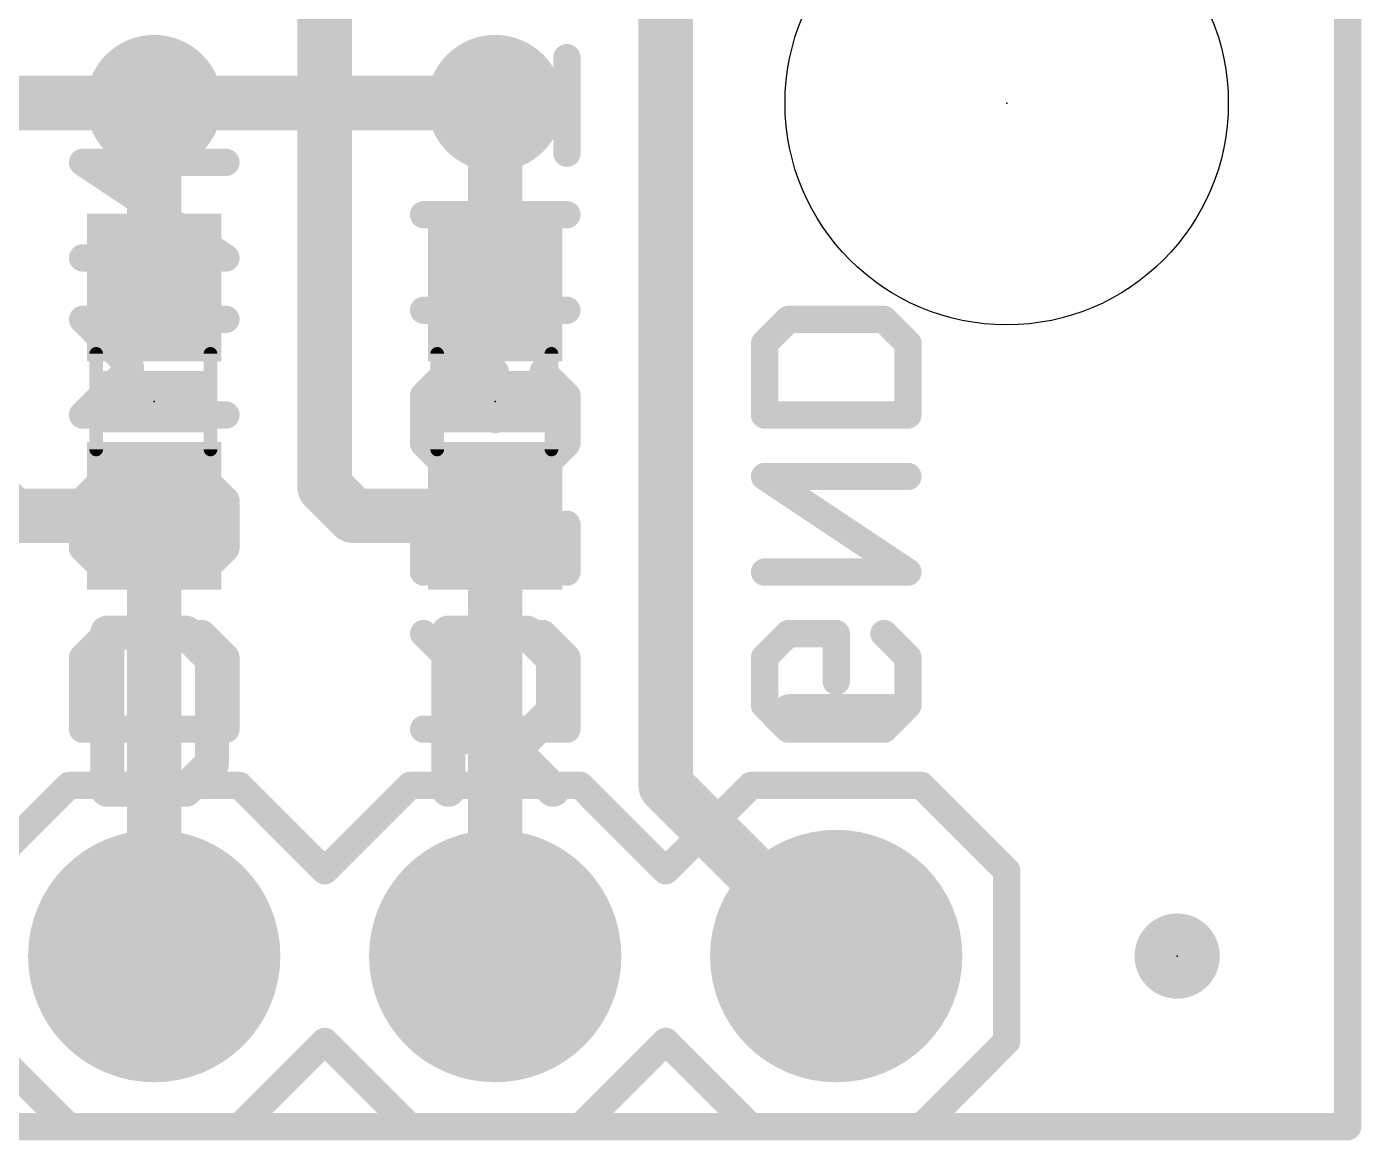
# Model space of a CAD drawing. Extents: x -19.1 to 23, y -12.7 to 20.4.
# Drawn here: x 13.02 to 22.96, y -0.1 to 8.19 of the extents above; entities that cross this region are included whole.
import ezdxf

# ---------------------------------------------------------------- set-up
doc = ezdxf.new("R2010")
doc.units = 0
for name, color, linetype in [('1', 12, 'CONTINUOUS'), ('16', 132, 'CONTINUOUS'), ('17', 110, 'CONTINUOUS'), ('18', 110, 'CONTINUOUS'), ('20', 53, 'CONTINUOUS'), ('21', 41, 'CONTINUOUS'), ('22', 40, 'CONTINUOUS'), ('23', 53, 'CONTINUOUS'), ('51', 53, 'CONTINUOUS')]:
    doc.layers.add(name, color=color, linetype=linetype)

# ---------------------------------------------------------------- blocks, each defined once
blk = doc.blocks.new('ROUNDP')
at = {"const_width": 0.5}
blk.add_lwpolyline([(0, -0.25, 1), (0, 0.25, 1), (0, -0.25)], format="xyb", dxfattribs=at)
blk = doc.blocks.new('PIE')
at = {"const_width": 0.5}
blk.add_lwpolyline([(0, -0.25, 1), (0, 0.25, 1), (0, -0.25)], format="xyb", dxfattribs=at)
blk = doc.blocks.new('RECT')
blk.add_solid([(-0.5, -0.5), (0.5, -0.5), (-0.5, 0.5), (0.5, 0.5)])
blk = doc.blocks.new('ROUNDV')
at = {"const_width": 0.5}
blk.add_lwpolyline([(0, -0.25, 1), (0, 0.25, 1), (0, -0.25)], format="xyb", dxfattribs=at)

msp = doc.modelspace()

# ---------------------------------------------------------------- linework, layer by layer
at = {"layer": '1', "const_width": 0.4064}
for points in [[(15.24, 4.7625), (15.24, 10.8699)], [(17.78, 10.795), (17.78, 2.54)], [(13.97, 7.62), (13.97, 6.2475)], [(16.51, 7.62), (16.51, 6.2475)], [(12.915, 4.5475), (12.7, 4.7625)], [(15.455, 4.5475), (15.24, 4.7625)], [(13.97, 4.5475), (12.915, 4.5475)], [(13.97, 1.27), (13.97, 4.5475)], [(16.51, 4.5475), (15.455, 4.5475)], [(16.51, 1.27), (16.51, 4.5475)], [(17.78, 2.54), (19.05, 1.27)]]:
    msp.add_lwpolyline(points, dxfattribs=at)
at = {"layer": '1', "const_width": 0.2032}
for points in [[(14.0716, 7.62, 1), (13.8684, 7.62)], [(16.6116, 7.62, 1), (16.4084, 7.62)], [(13.8684, 6.2475, 1), (14.0716, 6.2475)], [(16.4084, 6.2475, 1), (16.6116, 6.2475)], [(15.3118, 4.8343, 1), (15.1682, 4.6907)], [(15.1384, 4.7625, 1), (15.3416, 4.7625)], [(12.8432, 4.4757, 1), (12.9868, 4.6193)], [(14.0716, 4.5475, 1), (13.8684, 4.5475)], [(13.97, 4.4459, 1), (13.97, 4.6491)], [(15.455, 4.6491, 1), (15.455, 4.4459)], [(15.3832, 4.4757, 1), (15.5268, 4.6193)], [(16.6116, 4.5475, 1), (16.4084, 4.5475)], [(16.51, 4.4459, 1), (16.51, 4.6491)], [(17.8518, 2.6118, 1), (17.7082, 2.4682)], [(17.6784, 2.54, 1), (17.8816, 2.54)], [(18.9782, 1.1982, 1), (19.1218, 1.3418)], [(13.8684, 1.27, 1), (14.0716, 1.27)], [(16.4084, 1.27, 1), (16.6116, 1.27)]]:
    msp.add_lwpolyline(points, format="xyb", dxfattribs=at)
at = {"layer": '16', "const_width": 0.4064}
for points in [[(11.43, 7.62), (13.97, 7.62)], [(13.97, 7.62), (16.51, 7.62)]]:
    msp.add_lwpolyline(points, dxfattribs=at)
at = {"layer": '16', "const_width": 0.2032}
for points in [[(13.97, 7.7216, 1), (13.97, 7.5184)], [(13.97, 7.5184, 1), (13.97, 7.7216)], [(16.51, 7.5184, 1), (16.51, 7.7216)]]:
    msp.add_lwpolyline(points, format="xyb", dxfattribs=at)
at = {"layer": '20', "const_width": 0.2032}
for points in [[(22.86, 0), (22.86, 20.32)], [(0, 0), (22.86, 0)]]:
    msp.add_lwpolyline(points, dxfattribs=at)
at = {"layer": '20', "const_width": 0.1016}
for points in [[(22.86, -0.0508, 1), (22.86, 0.0508)], [(22.8092, 0, 1), (22.9108, 0)]]:
    msp.add_lwpolyline(points, format="xyb", dxfattribs=at)
at = {"layer": '20'}
msp.add_circle((20.32, 7.62), 1.651, dxfattribs=at)
at = {"layer": '21', "const_width": 0.254}
for points in [[(13.6208, 3.6777), (13.6208, 2.5083)], [(14.2055, 3.6777), (13.6208, 3.6777)], [(14.4004, 3.4828), (14.2055, 3.6777)], [(16.1608, 2.5083), (16.1608, 3.6777)], [(16.1608, 3.6777), (16.7455, 3.6777)], [(16.7455, 3.6777), (16.9404, 3.4828)], [(14.4004, 2.7032), (14.4004, 3.4828)], [(16.9404, 3.4828), (16.9404, 3.093)], [(16.9404, 3.093), (16.7455, 2.8981)], [(18.7008, 3.093), (19.4804, 3.093)], [(16.7455, 2.8981), (16.1608, 2.8981)], [(16.5506, 2.8981), (16.9404, 2.5083)], [(14.2055, 2.5083), (14.4004, 2.7032)], [(13.6208, 2.5083), (14.2055, 2.5083)]]:
    msp.add_lwpolyline(points, dxfattribs=at)
at = {"layer": '21', "const_width": 0.127}
for points in [[(13.6843, 3.6777, 1), (13.5573, 3.6777)], [(13.6208, 3.7412, 1), (13.6208, 3.6142)], [(14.2504, 3.7226, 1), (14.1606, 3.6328)], [(14.2055, 3.6142, 1), (14.2055, 3.7412)], [(16.2243, 3.6777, 1), (16.0973, 3.6777)], [(16.1608, 3.7412, 1), (16.1608, 3.6142)], [(16.7904, 3.7226, 1), (16.7006, 3.6328)], [(16.7455, 3.6142, 1), (16.7455, 3.7412)], [(14.4639, 3.4828, 1), (14.3369, 3.4828)], [(14.3555, 3.4379, 1), (14.4453, 3.5277)], [(17.0039, 3.4828, 1), (16.8769, 3.4828)], [(16.8955, 3.4379, 1), (16.9853, 3.5277)], [(16.9853, 3.0481, 1), (16.8955, 3.1379)], [(18.7008, 3.1565, 1), (18.7008, 3.0295)], [(19.4804, 3.0295, 1), (19.4804, 3.1565)], [(16.8769, 3.093, 1), (17.0039, 3.093)], [(16.1608, 2.9616, 1), (16.1608, 2.8346)], [(16.5955, 2.943, 1), (16.5057, 2.8532)], [(16.7006, 2.943, 1), (16.7904, 2.8532)], [(16.7455, 2.8346, 1), (16.7455, 2.9616)], [(14.4453, 2.6583, 1), (14.3555, 2.7481)], [(14.3369, 2.7032, 1), (14.4639, 2.7032)], [(13.6208, 2.5718, 1), (13.6208, 2.4448)], [(14.1606, 2.5532, 1), (14.2504, 2.4634)], [(14.2055, 2.4448, 1), (14.2055, 2.5718)], [(16.8955, 2.4634, 1), (16.9853, 2.5532)], [(13.5573, 2.5083, 1), (13.6843, 2.5083)], [(16.0973, 2.5083, 1), (16.2243, 2.5083)]]:
    msp.add_lwpolyline(points, format="xyb", dxfattribs=at)
at = {"layer": '22', "const_width": 0.2032}
for points in [[(17.0443, 7.2469), (17.0443, 7.9587)], [(15.9766, 7.6028), (17.0443, 7.6028)], [(14.5043, 6.4673), (13.4366, 7.1791)], [(13.4366, 7.1791), (14.5043, 7.1791)], [(17.0443, 6.7893), (15.9766, 6.7893)], [(16.5105, 6.0775), (16.5105, 6.7893)], [(13.4366, 6.4673), (14.5043, 6.4673)], [(15.9766, 6.0775), (17.0443, 6.0775)], [(13.7925, 5.6538), (13.4366, 6.0097)], [(13.4366, 6.0097), (14.5043, 6.0097)], [(18.5166, 5.8318), (18.6945, 6.0097)], [(18.6945, 6.0097), (19.4064, 6.0097)], [(19.4064, 6.0097), (19.5843, 5.8318)], [(18.5166, 5.2979), (18.5166, 5.8318)], [(19.5843, 5.8318), (19.5843, 5.2979)], [(13.4366, 5.2979), (13.7925, 5.6538)], [(15.9766, 5.442), (16.1546, 5.6199)], [(16.1546, 5.6199), (16.5105, 5.6199)], [(16.5105, 5.6199), (16.5105, 5.264)], [(16.8664, 5.6199), (17.0443, 5.442)], [(15.9766, 5.086), (15.9766, 5.442)], [(17.0443, 5.442), (17.0443, 5.086)], [(14.5043, 5.2979), (13.4366, 5.2979)], [(19.5843, 5.2979), (18.5166, 5.2979)], [(16.1546, 4.9081), (15.9766, 5.086)], [(17.0443, 5.086), (16.8664, 4.9081)], [(16.8664, 4.9081), (16.1546, 4.9081)], [(13.4366, 4.6624), (13.6146, 4.8403)], [(13.6146, 4.8403), (14.3264, 4.8403)], [(14.3264, 4.8403), (14.5043, 4.6624)], [(19.5843, 4.1285), (18.5166, 4.8403)], [(18.5166, 4.8403), (19.5843, 4.8403)], [(13.4366, 4.3064), (13.4366, 4.6624)], [(14.5043, 4.6624), (14.5043, 4.3064)], [(15.9766, 4.1285), (15.9766, 4.4844)], [(17.0443, 4.1285), (17.0443, 4.4844)], [(13.6146, 4.1285), (13.4366, 4.3064)], [(14.5043, 4.3064), (14.3264, 4.1285)], [(15.9766, 4.3064), (17.0443, 4.3064)], [(14.3264, 4.1285), (13.6146, 4.1285)], [(18.5166, 4.1285), (19.5843, 4.1285)], [(13.4366, 3.493), (13.6146, 3.6709)], [(13.6146, 3.6709), (14.3264, 3.6709)], [(14.3264, 3.6709), (14.5043, 3.493)], [(16.3325, 3.315), (15.9766, 3.6709)], [(16.5105, 3.6709), (16.3325, 3.493)], [(16.8664, 3.6709), (16.5105, 3.6709)], [(17.0443, 3.493), (16.8664, 3.6709)], [(18.5166, 3.493), (18.6945, 3.6709)], [(18.6945, 3.6709), (19.0505, 3.6709)], [(19.0505, 3.6709), (19.0505, 3.315)], [(19.4064, 3.6709), (19.5843, 3.493)], [(13.4366, 2.9591), (13.4366, 3.493)], [(14.5043, 3.493), (14.5043, 2.9591)], [(16.3325, 3.493), (16.3325, 2.9591)], [(17.0443, 2.9591), (17.0443, 3.493)], [(18.5166, 3.1371), (18.5166, 3.493)], [(19.5843, 3.493), (19.5843, 3.1371)], [(18.6945, 2.9591), (18.5166, 3.1371)], [(19.5843, 3.1371), (19.4064, 2.9591)], [(14.5043, 2.9591), (13.4366, 2.9591)], [(15.9766, 2.9591), (17.0443, 2.9591)], [(19.4064, 2.9591), (18.6945, 2.9591)], [(13.335, 2.54), (12.7, 1.905)], [(14.605, 2.54), (13.335, 2.54)], [(15.24, 1.905), (14.605, 2.54)], [(15.875, 2.54), (15.24, 1.905)], [(17.145, 2.54), (15.875, 2.54)], [(17.78, 1.905), (17.145, 2.54)], [(17.78, 1.905), (18.415, 2.54)], [(19.685, 2.54), (18.415, 2.54)], [(20.32, 1.905), (19.685, 2.54)], [(20.32, 0.635), (20.32, 1.905)], [(12.7, 0.635), (13.335, 0)], [(14.605, 0), (15.24, 0.635)], [(15.24, 0.635), (15.875, 0)], [(17.145, 0), (17.78, 0.635)], [(18.415, 0), (17.78, 0.635)], [(19.685, 0), (20.32, 0.635)], [(13.335, 0), (14.605, 0)], [(15.875, 0), (17.145, 0)], [(18.415, 0), (19.685, 0)]]:
    msp.add_lwpolyline(points, dxfattribs=at)
at = {"layer": '22', "const_width": 0.1016}
for points in [[(17.0951, 7.9587, 1), (16.9935, 7.9587)], [(15.9766, 7.6536, 1), (15.9766, 7.552)], [(17.0443, 7.552, 1), (17.0443, 7.6536)], [(13.4648, 7.2214, 1), (13.4084, 7.1368)], [(13.4366, 7.2299, 1), (13.4366, 7.1283)], [(14.5043, 7.1283, 1), (14.5043, 7.2299)], [(16.9935, 7.2469, 1), (17.0951, 7.2469)], [(15.9766, 6.8401, 1), (15.9766, 6.7385)], [(16.5613, 6.7893, 1), (16.4597, 6.7893)], [(17.0443, 6.7385, 1), (17.0443, 6.8401)], [(13.4366, 6.5181, 1), (13.4366, 6.4165)], [(14.5043, 6.4165, 1), (14.5043, 6.5181)], [(14.4761, 6.425, 1), (14.5325, 6.5096)], [(15.9766, 6.1283, 1), (15.9766, 6.0267)], [(17.0443, 6.0267, 1), (17.0443, 6.1283)], [(13.4725, 6.0456, 1), (13.4007, 5.9738)], [(13.4366, 6.0605, 1), (13.4366, 5.9589)], [(14.5043, 5.9589, 1), (14.5043, 6.0605)], [(16.4597, 6.0775, 1), (16.5613, 6.0775)], [(18.6945, 6.0605, 1), (18.6945, 5.9589)], [(18.7305, 5.9738, 1), (18.6586, 6.0456)], [(19.4423, 6.0456, 1), (19.3704, 5.9738)], [(19.4064, 5.9589, 1), (19.4064, 6.0605)], [(18.5674, 5.8318, 1), (18.4658, 5.8318)], [(18.4807, 5.8677, 1), (18.5525, 5.7958)], [(19.6351, 5.8318, 1), (19.5335, 5.8318)], [(19.5484, 5.7958, 1), (19.6202, 5.8677)], [(13.8284, 5.6179, 1), (13.7566, 5.6897)], [(13.7566, 5.6179, 1), (13.8284, 5.6897)], [(16.1546, 5.6707, 1), (16.1546, 5.5691)], [(16.1905, 5.584, 1), (16.1186, 5.6558)], [(16.5613, 5.6199, 1), (16.4597, 5.6199)], [(16.5105, 5.5691, 1), (16.5105, 5.6707)], [(16.9023, 5.6558, 1), (16.8304, 5.584)], [(16.0274, 5.442, 1), (15.9258, 5.442)], [(15.9407, 5.4779, 1), (16.0125, 5.406)], [(17.0951, 5.442, 1), (16.9935, 5.442)], [(17.0084, 5.406, 1), (17.0802, 5.4779)], [(13.4366, 5.3487, 1), (13.4366, 5.2471)], [(13.4007, 5.3338, 1), (13.4725, 5.262)], [(14.5043, 5.2471, 1), (14.5043, 5.3487)], [(18.5166, 5.3487, 1), (18.5166, 5.2471)], [(19.5843, 5.2471, 1), (19.5843, 5.3487)], [(16.4597, 5.264, 1), (16.5613, 5.264)], [(18.4658, 5.2979, 1), (18.5674, 5.2979)], [(19.5335, 5.2979, 1), (19.6351, 5.2979)], [(16.0125, 5.122, 1), (15.9407, 5.0501)], [(17.0802, 5.0501, 1), (17.0084, 5.122)], [(15.9258, 5.086, 1), (16.0274, 5.086)], [(16.9935, 5.086, 1), (17.0951, 5.086)], [(16.1546, 4.9589, 1), (16.1546, 4.8573)], [(16.1186, 4.8722, 1), (16.1905, 4.944)], [(16.8304, 4.944, 1), (16.9023, 4.8722)], [(16.8664, 4.8573, 1), (16.8664, 4.9589)], [(13.6146, 4.8911, 1), (13.6146, 4.7895)], [(13.6505, 4.8044, 1), (13.5786, 4.8762)], [(14.3623, 4.8762, 1), (14.2904, 4.8044)], [(14.3264, 4.7895, 1), (14.3264, 4.8911)], [(18.5448, 4.8826, 1), (18.4884, 4.798)], [(18.5166, 4.8911, 1), (18.5166, 4.7895)], [(19.5843, 4.7895, 1), (19.5843, 4.8911)], [(13.4874, 4.6624, 1), (13.3858, 4.6624)], [(13.4007, 4.6983, 1), (13.4725, 4.6264)], [(14.5551, 4.6624, 1), (14.4535, 4.6624)], [(14.4684, 4.6264, 1), (14.5402, 4.6983)], [(16.0274, 4.4844, 1), (15.9258, 4.4844)], [(17.0951, 4.4844, 1), (16.9935, 4.4844)], [(13.4725, 4.3424, 1), (13.4007, 4.2705)], [(14.5402, 4.2705, 1), (14.4684, 4.3424)], [(15.9766, 4.3572, 1), (15.9766, 4.2556)], [(17.0443, 4.2556, 1), (17.0443, 4.3572)], [(13.3858, 4.3064, 1), (13.4874, 4.3064)], [(14.4535, 4.3064, 1), (14.5551, 4.3064)], [(13.6146, 4.1793, 1), (13.6146, 4.0777)], [(13.5786, 4.0926, 1), (13.6505, 4.1644)], [(14.2904, 4.1644, 1), (14.3623, 4.0926)], [(14.3264, 4.0777, 1), (14.3264, 4.1793)], [(15.9258, 4.1285, 1), (16.0274, 4.1285)], [(16.9935, 4.1285, 1), (17.0951, 4.1285)], [(18.5166, 4.1793, 1), (18.5166, 4.0777)], [(19.5561, 4.0862, 1), (19.6125, 4.1708)], [(19.5843, 4.0777, 1), (19.5843, 4.1793)], [(13.6146, 3.7217, 1), (13.6146, 3.6201)], [(13.6505, 3.635, 1), (13.5786, 3.7068)], [(14.3623, 3.7068, 1), (14.2904, 3.635)], [(14.3264, 3.6201, 1), (14.3264, 3.7217)], [(16.0125, 3.7068, 1), (15.9407, 3.635)], [(16.5105, 3.7217, 1), (16.5105, 3.6201)], [(16.5464, 3.635, 1), (16.4745, 3.7068)], [(16.9023, 3.7068, 1), (16.8304, 3.635)], [(16.8664, 3.6201, 1), (16.8664, 3.7217)], [(18.6945, 3.7217, 1), (18.6945, 3.6201)], [(18.7305, 3.635, 1), (18.6586, 3.7068)], [(19.1013, 3.6709, 1), (18.9997, 3.6709)], [(19.0505, 3.6201, 1), (19.0505, 3.7217)], [(19.4423, 3.7068, 1), (19.3704, 3.635)], [(13.4874, 3.493, 1), (13.3858, 3.493)], [(13.4007, 3.5289, 1), (13.4725, 3.457)], [(14.5551, 3.493, 1), (14.4535, 3.493)], [(14.4684, 3.457, 1), (14.5402, 3.5289)], [(16.3833, 3.493, 1), (16.2817, 3.493)], [(16.2966, 3.5289, 1), (16.3684, 3.457)], [(17.0951, 3.493, 1), (16.9935, 3.493)], [(17.0084, 3.457, 1), (17.0802, 3.5289)], [(18.5674, 3.493, 1), (18.4658, 3.493)], [(18.4807, 3.5289, 1), (18.5525, 3.457)], [(19.6351, 3.493, 1), (19.5335, 3.493)], [(19.5484, 3.457, 1), (19.6202, 3.5289)], [(16.2966, 3.2791, 1), (16.3684, 3.3509)], [(18.9997, 3.315, 1), (19.1013, 3.315)], [(18.5525, 3.173, 1), (18.4807, 3.1011)], [(18.4658, 3.1371, 1), (18.5674, 3.1371)], [(19.5335, 3.1371, 1), (19.6351, 3.1371)], [(19.6202, 3.1011, 1), (19.5484, 3.173)], [(13.4366, 3.0099, 1), (13.4366, 2.9083)], [(13.3858, 2.9591, 1), (13.4874, 2.9591)], [(14.4535, 2.9591, 1), (14.5551, 2.9591)], [(14.5043, 2.9083, 1), (14.5043, 3.0099)], [(15.9766, 3.0099, 1), (15.9766, 2.9083)], [(16.2817, 2.9591, 1), (16.3833, 2.9591)], [(16.9935, 2.9591, 1), (17.0951, 2.9591)], [(17.0443, 2.9083, 1), (17.0443, 3.0099)], [(18.6945, 3.0099, 1), (18.6945, 2.9083)], [(18.6586, 2.9232, 1), (18.7305, 2.995)], [(19.3704, 2.995, 1), (19.4423, 2.9232)], [(19.4064, 2.9083, 1), (19.4064, 3.0099)], [(13.335, 2.5908, 1), (13.335, 2.4892)], [(13.3709, 2.5041, 1), (13.2991, 2.5759)], [(14.6409, 2.5759, 1), (14.5691, 2.5041)], [(14.605, 2.4892, 1), (14.605, 2.5908)], [(15.875, 2.5908, 1), (15.875, 2.4892)], [(15.9109, 2.5041, 1), (15.8391, 2.5759)], [(17.1809, 2.5759, 1), (17.1091, 2.5041)], [(17.145, 2.4892, 1), (17.145, 2.5908)], [(18.415, 2.5908, 1), (18.415, 2.4892)], [(18.4509, 2.5041, 1), (18.3791, 2.5759)], [(19.7209, 2.5759, 1), (19.6491, 2.5041)], [(19.685, 2.4892, 1), (19.685, 2.5908)], [(15.2041, 1.9409, 1), (15.2759, 1.8691)], [(15.2041, 1.8691, 1), (15.2759, 1.9409)], [(17.7441, 1.9409, 1), (17.8159, 1.8691)], [(17.7441, 1.8691, 1), (17.8159, 1.9409)], [(20.3708, 1.905, 1), (20.2692, 1.905)], [(20.2841, 1.8691, 1), (20.3559, 1.9409)], [(15.2759, 0.6709, 1), (15.2041, 0.5991)], [(15.2759, 0.5991, 1), (15.2041, 0.6709)], [(17.8159, 0.6709, 1), (17.7441, 0.5991)], [(17.8159, 0.5991, 1), (17.7441, 0.6709)], [(20.3559, 0.5991, 1), (20.2841, 0.6709)], [(20.2692, 0.635, 1), (20.3708, 0.635)], [(13.335, 0.0508, 1), (13.335, -0.0508)], [(14.605, -0.0508, 1), (14.605, 0.0508)], [(15.875, 0.0508, 1), (15.875, -0.0508)], [(17.145, -0.0508, 1), (17.145, 0.0508)], [(18.415, 0.0508, 1), (18.415, -0.0508)], [(19.685, -0.0508, 1), (19.685, 0.0508)], [(13.2991, -0.0359, 1), (13.3709, 0.0359)], [(14.5691, 0.0359, 1), (14.6409, -0.0359)], [(15.8391, -0.0359, 1), (15.9109, 0.0359)], [(17.1091, 0.0359, 1), (17.1809, -0.0359)], [(18.3791, -0.0359, 1), (18.4509, 0.0359)], [(19.6491, 0.0359, 1), (19.7209, -0.0359)]]:
    msp.add_lwpolyline(points, format="xyb", dxfattribs=at)
at = {"layer": '23'}
for p in [(20.32, 7.62), (13.97, 5.3975), (16.51, 5.3975), (21.59, 1.27)]:
    msp.add_point(p, dxfattribs=at)
at = {"layer": '51', "const_width": 0.1016}
for points in [[(13.538, 5.0415), (13.538, 5.7535)], [(14.389, 5.0415), (14.389, 5.7535)], [(16.078, 5.0415), (16.078, 5.7535)], [(16.929, 5.0415), (16.929, 5.7535)]]:
    msp.add_lwpolyline(points, dxfattribs=at)
at = {"layer": '51', "const_width": 0.0508}
for points in [[(13.5634, 5.7535, 1), (13.5126, 5.7535)], [(14.4144, 5.7535, 1), (14.3636, 5.7535)], [(16.1034, 5.7535, 1), (16.0526, 5.7535)], [(16.9544, 5.7535, 1), (16.9036, 5.7535)], [(13.5126, 5.0415, 1), (13.5634, 5.0415)], [(14.3636, 5.0415, 1), (14.4144, 5.0415)], [(16.0526, 5.0415, 1), (16.1034, 5.0415)], [(16.9036, 5.0415, 1), (16.9544, 5.0415)]]:
    msp.add_lwpolyline(points, format="xyb", dxfattribs=at)

# ---------------------------------------------------------------- block references
at = {"layer": '1', "xscale": 1.1, "rotation": 90}
for p in [(13.97, 6.2475), (16.51, 6.2475), (13.97, 4.5475), (16.51, 4.5475)]:
    msp.add_blockref('RECT', p, dxfattribs=at)
at = {"layer": '1', "xscale": 0.635, "yscale": 0.635}
msp.add_blockref('PIE', (21.59, 1.27), dxfattribs=at)
at = {"layer": '17', "xscale": 1.8796, "yscale": 1.8796, "rotation": 270}
for p in [(13.97, 1.27), (13.97, 1.27), (16.51, 1.27), (16.51, 1.27), (19.05, 1.27), (19.05, 1.27)]:
    msp.add_blockref('ROUNDP', p, dxfattribs=at)
at = {"layer": '18', "xscale": 1.016, "yscale": 1.016}
for p in [(13.97, 7.62), (13.97, 7.62), (16.51, 7.62), (16.51, 7.62)]:
    msp.add_blockref('ROUNDV', p, dxfattribs=at)
at = {"layer": '21', "xscale": 0.4572, "yscale": 0.762, "rotation": 90}
for p in [(13.97, 5.3975), (16.51, 5.3975)]:
    msp.add_blockref('RECT', p, dxfattribs=at)
at = {"layer": '51', "xscale": 0.5001, "yscale": 0.95, "rotation": 90}
for p in [(13.9649, 5.9778), (16.5049, 5.9778), (13.9649, 4.8094), (16.5049, 4.8094)]:
    msp.add_blockref('RECT', p, dxfattribs=at)

doc.saveas('drawing.dxf')
